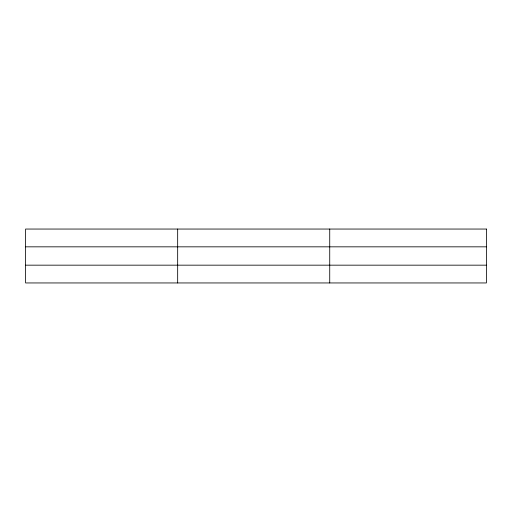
<?xml version="1.0" encoding="UTF-8"?>
<svg xmlns="http://www.w3.org/2000/svg" width="512" height="512" viewBox="0 0 512 512"><rect width="100%" height="100%" fill="white"/><g stroke="black" fill="none" stroke-linecap="round" stroke-linejoin="round"><path stroke-width="0.77" d="M177.664 282.95L177.664 229.05M329.728 282.95L329.728 229.05M25.6 246.835L486.4 246.835M25.6 265.165L486.4 265.165M486.4 229.05L486.4 282.95L25.6 282.95L25.6 229.05L486.4 229.05"/></g></svg>
